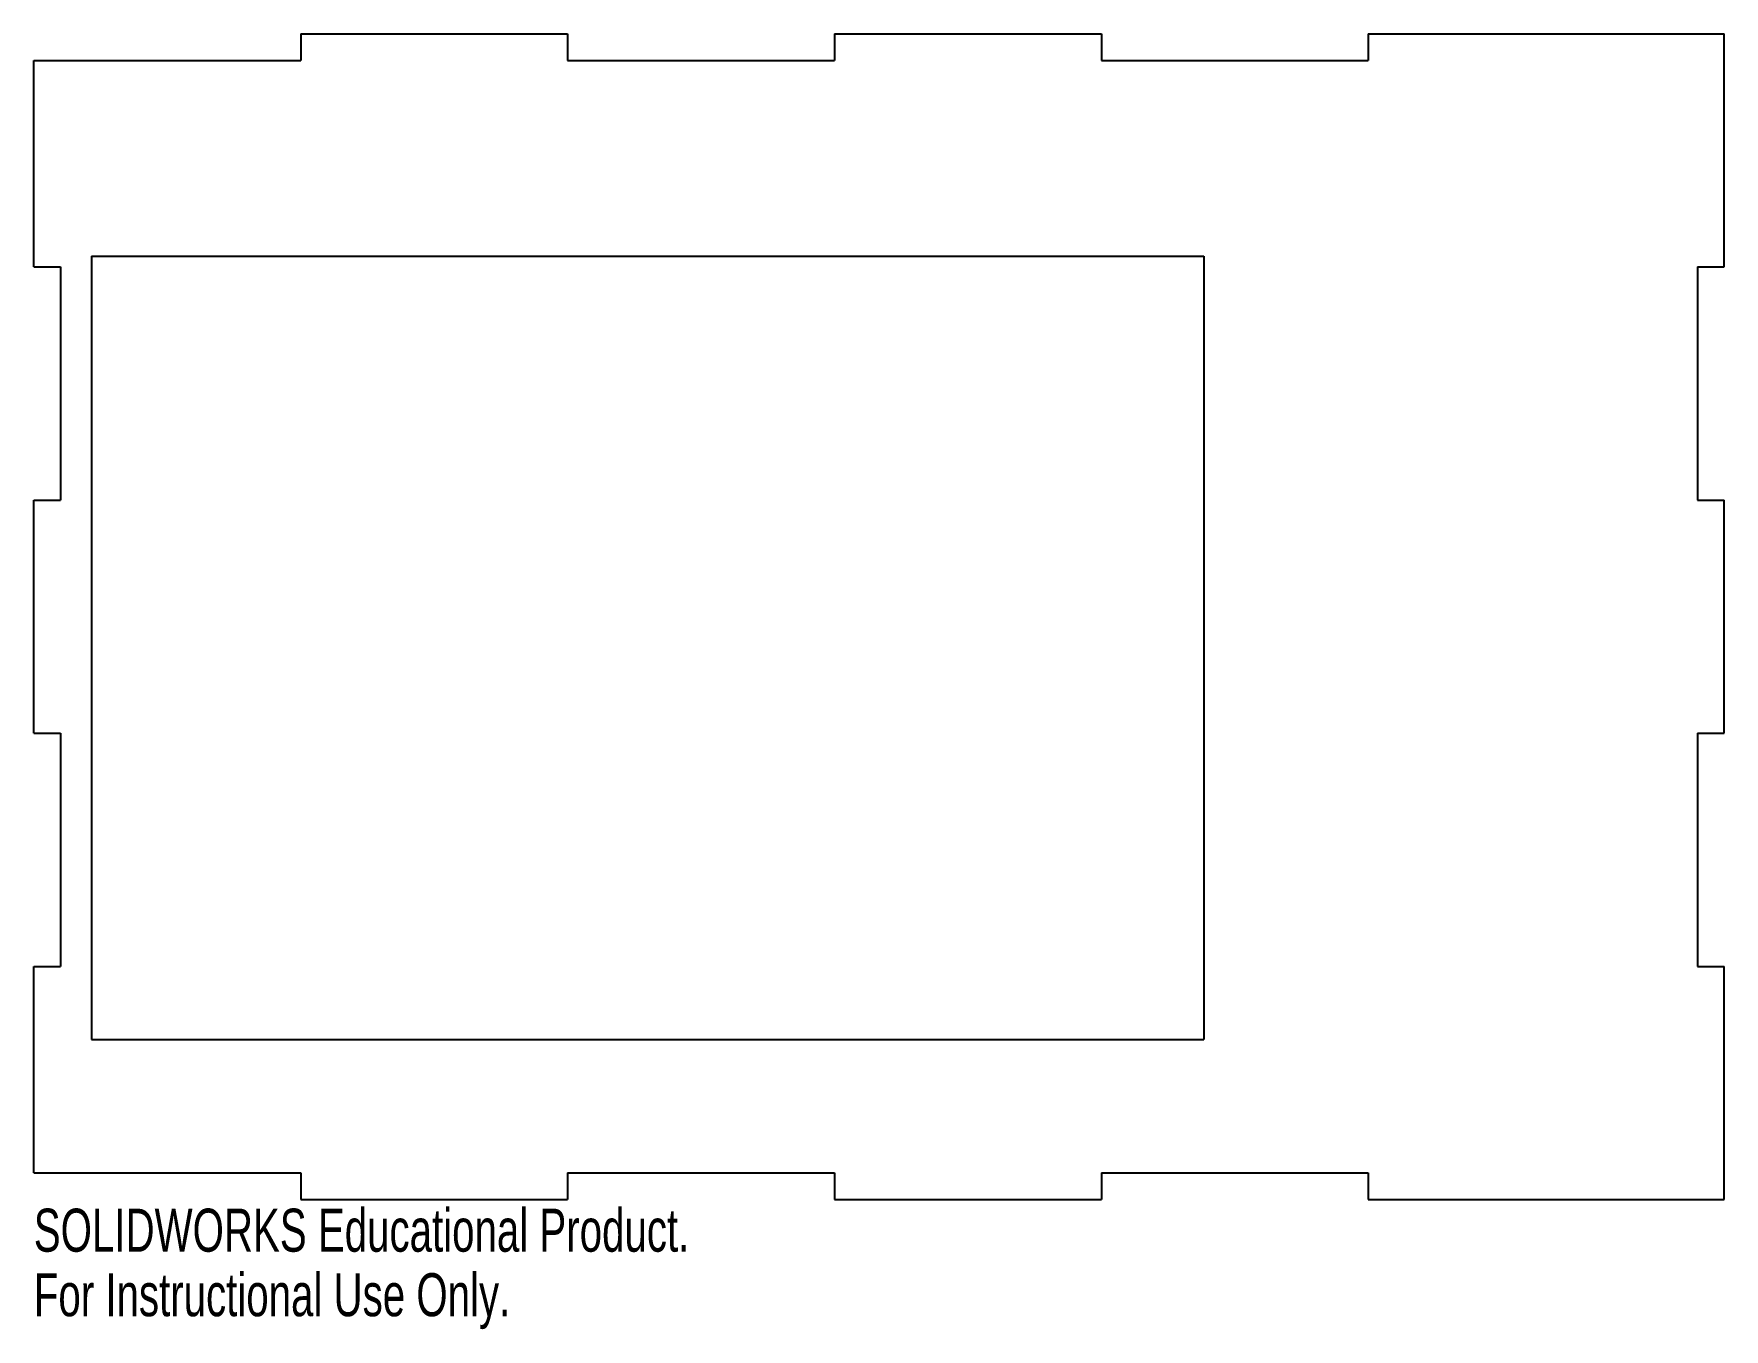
# Model space of a CAD drawing. Header units: millimetres. Extents: x 0 to 190, y -15 to 131.
import ezdxf

# ---------------------------------------------------------------- set-up
doc = ezdxf.new("R2010")
doc.units = ezdxf.units.MM
doc.styles.add('SLDTEXTSTYLE0', font='TXT', dxfattribs={"width": 0.7})

msp = doc.modelspace()

# ---------------------------------------------------------------- linework, layer by layer
at = {"color": 7, "linetype": 'Continuous', "lineweight": 25}
for p, q in [((30, 131), (30, 128)), ((30, 131), (60, 131)), ((60, 131), (60, 128)), ((90, 131), (90, 128)), ((90, 131), (120, 131)), ((120, 131), (120, 128)), ((150, 131), (150, 128)), ((150, 131), (190, 131)), ((190, 104.8), (190, 131)), ((0, 104.8), (0, 128)), ((0, 128), (30, 128)), ((60, 128), (90, 128)), ((120, 128), (150, 128)), ((0, 104.8), (3, 104.8)), ((3, 104.8), (3, 78.6)), ((6.5, 106), (6.5, 18)), ((6.5, 106), (131.5, 106)), ((131.5, 106), (131.5, 18)), ((187, 104.8), (190, 104.8)), ((187, 104.8), (187, 78.6)), ((0, 52.4), (0, 78.6)), ((0, 78.6), (3, 78.6)), ((187, 78.6), (190, 78.6)), ((190, 52.4), (190, 78.6)), ((0, 52.4), (3, 52.4)), ((3, 52.4), (3, 26.2)), ((187, 52.4), (190, 52.4)), ((187, 52.4), (187, 26.2)), ((0, 3), (0, 26.2)), ((0, 26.2), (3, 26.2)), ((187, 26.2), (190, 26.2)), ((190, 0), (190, 26.2)), ((6.5, 18), (131.5, 18)), ((0, 3), (30, 3)), ((30, 3), (30, 0)), ((60, 3), (90, 3)), ((60, 3), (60, 0)), ((90, 3), (90, 0)), ((120, 3), (150, 3)), ((120, 3), (120, 0)), ((150, 3), (150, 0)), ((30, 0), (60, 0)), ((90, 0), (120, 0)), ((150, 0), (190, 0))]:
    msp.add_line(p, q, dxfattribs=at)

# ---------------------------------------------------------------- texts
at = {"color": 7, "linetype": 'Continuous', "char_height": 4.8336, "attachment_point": 1, "style": 'SLDTEXTSTYLE0'}
for s, insert in [('SOLIDWORKS Educational Product.', (0, -1.02)), ('For Instructional Use Only.', (0, -8.27))]:
    msp.add_mtext(s, dxfattribs=dict(at, insert=insert))

doc.saveas('drawing.dxf')
